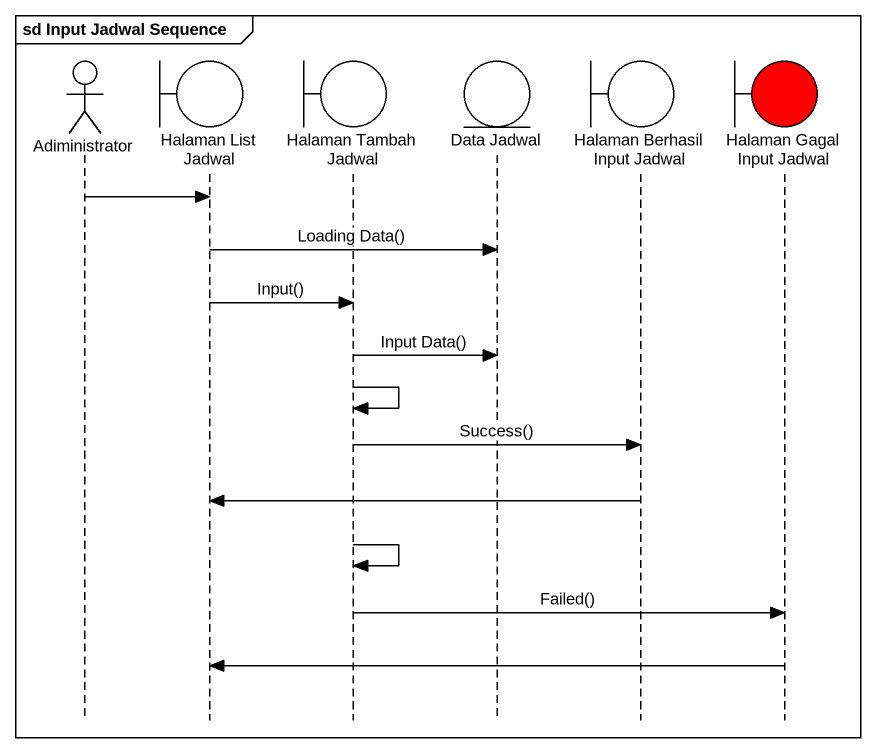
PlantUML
@startuml
mainframe sd Input Jadwal Sequence
hide footbox
actor Adiministrator
boundary "Halaman List Jadwal" as Halaman_List_Jadwal
boundary "Halaman Tambah Jadwal" as Halaman_Tambah_Jadwal
entity "Data Jadwal" as Data_Jadwal
boundary "Halaman Berhasil Input Jadwal" as Halaman_Berhasil_Input
boundary "Halaman Gagal Input Jadwal" as Halaman_Gagal_Input_Jadwal #FF0000

Adiministrator -> Halaman_List_Jadwal
Halaman_List_Jadwal -> Data_Jadwal : Loading Data()
Halaman_List_Jadwal -> Halaman_Tambah_Jadwal : Input()
Halaman_Tambah_Jadwal -> Data_Jadwal : Input Data()
Halaman_Tambah_Jadwal -> Halaman_Tambah_Jadwal
Halaman_Tambah_Jadwal -> Halaman_Berhasil_Input : Success()
Halaman_Berhasil_Input -> Halaman_List_Jadwal
Halaman_Tambah_Jadwal -> Halaman_Tambah_Jadwal
Halaman_Tambah_Jadwal -> Halaman_Gagal_Input_Jadwal : Failed()
Halaman_Gagal_Input_Jadwal -> Halaman_List_Jadwal
@enduml
